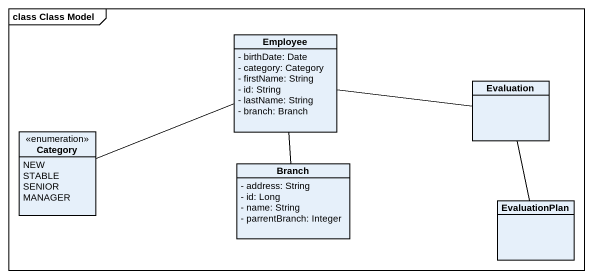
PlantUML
@startuml
mainframe class Class Model
hide circle
hide empty members
skinparam classAttributeIconSize 0
class Employee {
  - birthDate: Date
  - category: Category
  - firstName: String
  - id: String
  - lastName: String
  - branch: Branch
}
class Evaluation
enum Category {
  NEW
  STABLE
  SENIOR
  MANAGER
}
class Branch {
  - address: String
  - id: Long
  - name: String
  - parrentBranch: Integer
}
class EvaluationPlan
Evaluation -left- Employee
Category -right- Employee
Branch -up- Employee
EvaluationPlan -up- Evaluation
@enduml
